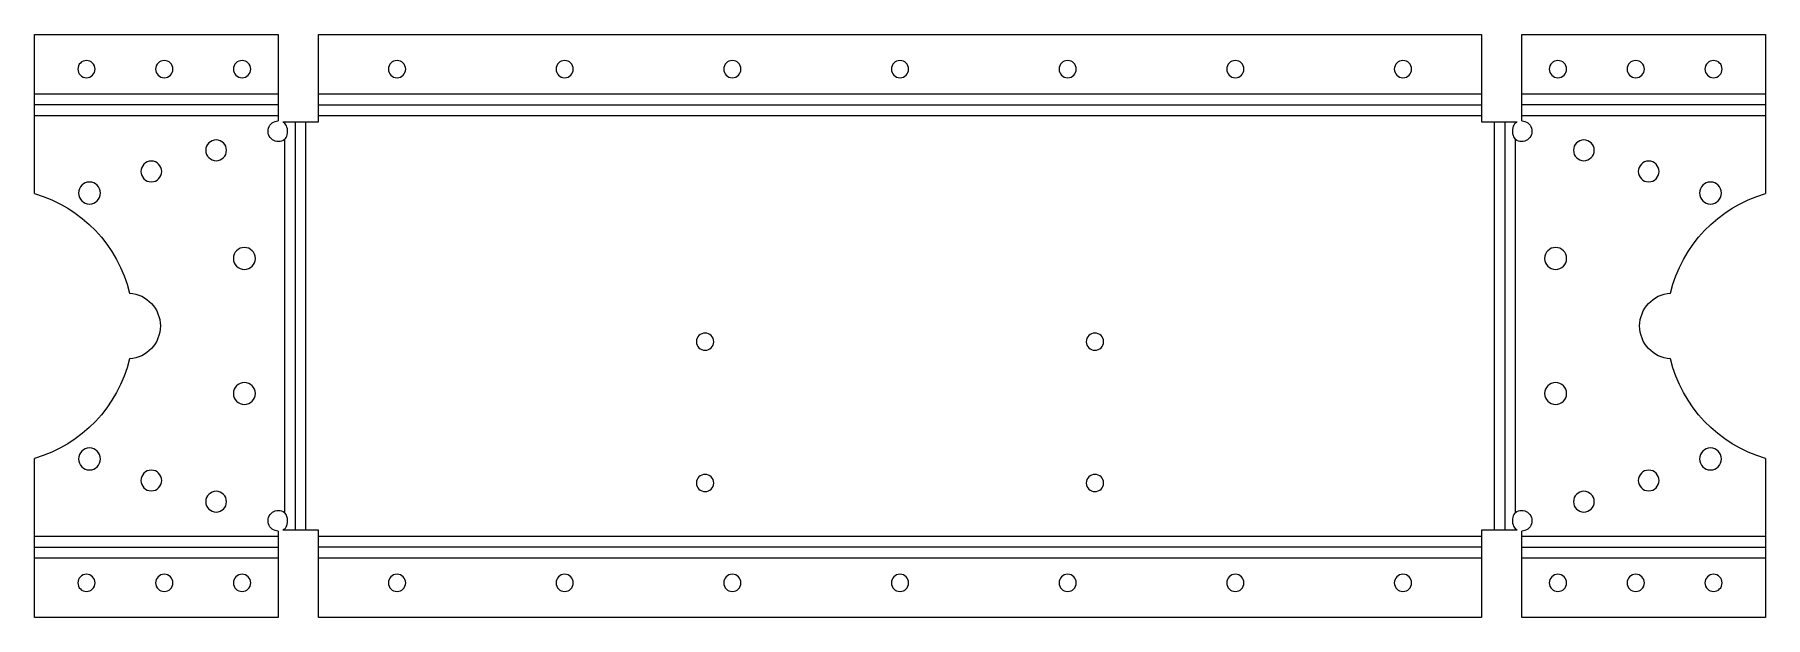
# Model space of a CAD drawing. Header units: millimetres. Extents: x -90 to 460, y 0 to 186.
import ezdxf

# ---------------------------------------------------------------- set-up
doc = ezdxf.new("R2010")
doc.units = ezdxf.units.MM

msp = doc.modelspace()

# ---------------------------------------------------------------- linework, layer by layer
at = {"layer": 'BEND'}
for p, q in [((-12.79, 163.18), (-90.29, 163.18)), ((0, 163.18), (370, 163.18)), ((460.29, 163.18), (382.79, 163.18)), ((-7.39, 157.79), (-7.39, 27.79)), ((377.39, 157.79), (377.39, 27.79)), ((-90.29, 22.39), (-12.79, 22.39)), ((370, 22.39), (0, 22.39)), ((382.79, 22.39), (460.29, 22.39))]:
    msp.add_line(p, q, dxfattribs=at)
at = {"layer": 'BEND_EXTENT'}
for p, q in [((-12.79, 166.57), (-90.29, 166.57)), ((370, 166.57), (0, 166.57)), ((460.29, 166.57), (382.79, 166.57)), ((-90.29, 159.79), (-12.79, 159.79)), ((0, 159.79), (370, 159.79)), ((382.79, 159.79), (460.29, 159.79)), ((-10.79, 157.79), (-10.79, 157.45)), ((-4, 27.79), (-4, 157.79)), ((374, 157.79), (374, 27.79)), ((380.79, 157.45), (380.79, 157.79)), ((-10.79, 152.12), (-10.79, 33.45)), ((380.79, 33.45), (380.79, 152.12)), ((-10.79, 28.12), (-10.79, 27.79)), ((380.79, 27.79), (380.79, 28.12)), ((-12.79, 25.79), (-90.29, 25.79)), ((370, 25.79), (0, 25.79)), ((460.29, 25.79), (382.79, 25.79)), ((-90.29, 19), (-12.79, 19)), ((0, 19), (370, 19)), ((382.79, 19), (460.29, 19))]:
    msp.add_line(p, q, dxfattribs=at)
at = {"layer": 'INTERIOR_PROFILES', "extrusion": (0, 0, -1)}
for centre, radius in [((73.79, 174.57), 2.75), ((49.04, 174.57), 2.75), ((24.29, 174.57), 2.75), ((-25, 174.57), 2.75), ((-78.33, 174.57), 2.75), ((-131.67, 174.57), 2.75), ((-185, 174.57), 2.75), ((-238.33, 174.57), 2.75), ((-291.67, 174.57), 2.75), ((-345, 174.57), 2.75), ((-394.29, 174.57), 2.75), ((-419.04, 174.57), 2.75), ((-443.79, 174.57), 2.75), ((32.54, 148.72), 3.3), ((-402.54, 148.72), 3.3), ((53.16, 141.99), 3.3), ((-423.16, 141.99), 3.3), ((72.83, 135.11), 3.5), ((-442.83, 135.11), 3.5), ((23.55, 114.29), 3.5), ((-393.55, 114.29), 3.5), ((-123, 87.79), 2.75), ((-247, 87.79), 2.75), ((23.55, 71.29), 3.5), ((-393.55, 71.29), 3.5), ((72.83, 50.47), 3.5), ((-442.83, 50.47), 3.5), ((53.16, 43.59), 3.3), ((-123, 42.79), 2.75), ((-247, 42.79), 2.75), ((-423.16, 43.59), 3.3), ((32.54, 36.85), 3.3), ((-402.54, 36.85), 3.3), ((73.79, 11), 2.75), ((49.04, 11), 2.75), ((24.29, 11), 2.75), ((-25, 11), 2.75), ((-78.33, 11), 2.75), ((-131.67, 11), 2.75), ((-185, 11), 2.75), ((-238.33, 11), 2.75), ((-291.67, 11), 2.75), ((-345, 11), 2.75), ((-394.29, 11), 2.75), ((-419.04, 11), 2.75), ((-443.79, 11), 2.75)]:
    msp.add_circle(centre, radius, dxfattribs=at)
at = {"layer": 'OUTER_PROFILES'}
for p, q in [((-90.29, 134.97), (-90.29, 185.57)), ((-90.29, 185.57), (-12.79, 185.57)), ((-12.79, 185.57), (-12.79, 158.09)), ((0, 157.79), (0, 185.57)), ((0, 185.57), (370, 185.57)), ((370, 185.57), (370, 157.79)), ((382.79, 158.09), (382.79, 185.57)), ((382.79, 185.57), (460.29, 185.57)), ((460.29, 185.57), (460.29, 134.97)), ((-11.36, 157.79), (0, 157.79)), ((370, 157.79), (381.36, 157.79)), ((-90.29, 0), (-90.29, 50.6)), ((460.29, 50.6), (460.29, 0)), ((0, 27.79), (-11.36, 27.79)), ((0, 0), (0, 27.79)), ((381.36, 27.79), (370, 27.79)), ((370, 27.79), (370, 0)), ((-12.79, 27.49), (-12.79, 0)), ((382.79, 0), (382.79, 27.49)), ((-12.79, 0), (-90.29, 0)), ((370, 0), (0, 0)), ((460.29, 0), (382.79, 0))]:
    msp.add_line(p, q, dxfattribs=at)
at = {"layer": 'OUTER_PROFILES', "extrusion": (0, 0, -1)}
for centre, radius, start, end in [((12.74, 154.79), 3.3, -126.2215, 89.1318), ((12.74, 154.79), 3.3, 114.62, 126.2215), ((-382.74, 154.79), 3.3, 90.8682, 306.2215), ((-382.74, 154.79), 3.3, 53.7785, 65.38), ((102.79, 92.79), 44, 106.5045, 166.2285), ((-472.79, 92.79), 44, 13.7715, 73.4955), ((60.79, 92.79), 10.5, 94.0146, 265.9854), ((-430.79, 92.79), 10.5, -85.9854, 85.9854), ((102.79, 92.79), 44, 193.7715, 253.4955), ((-472.79, 92.79), 44, 286.5045, 346.2285), ((12.74, 30.79), 3.3, -89.1318, 126.2215), ((-382.74, 30.79), 3.3, 53.7785, 269.1318), ((12.74, 30.79), 3.3, 233.7785, 245.38), ((-382.74, 30.79), 3.3, 294.62, 306.2215)]:
    msp.add_arc(centre, radius, start, end, dxfattribs=at)
at = {"layer": 'OUTER_PROFILES'}
for points in [[(-10.79, 152.12), (-10.41, 152.51), (-10.12, 153.03), (-9.95, 153.65), (-9.74, 154.46), (-9.76, 155.34), (-10.01, 156.12), (-10.19, 156.66), (-10.45, 157.11), (-10.79, 157.45)], [(380.79, 157.45), (380.41, 157.06), (380.12, 156.54), (379.95, 155.92), (379.74, 155.11), (379.76, 154.24), (380.01, 153.45), (380.19, 152.91), (380.45, 152.46), (380.79, 152.12)], [(-10.79, 28.12), (-10.41, 28.51), (-10.12, 29.03), (-9.95, 29.65), (-9.74, 30.46), (-9.76, 31.34), (-10.01, 32.12), (-10.19, 32.66), (-10.45, 33.11), (-10.79, 33.45)], [(380.79, 33.45), (380.41, 33.06), (380.12, 32.54), (379.95, 31.92), (379.74, 31.11), (379.76, 30.24), (380.01, 29.45), (380.19, 28.91), (380.45, 28.46), (380.79, 28.12)]]:
    msp.add_open_spline(points, degree=3, knots=[0.7801859, 0.7801859, 0.7801859, 0.7801859, 0.9677186, 0.9677186, 0.9677186, 1.2109803, 1.2109803, 1.2109803, 1.3778935, 1.3778935, 1.3778935, 1.3778935], dxfattribs=at)

doc.saveas('drawing.dxf')
